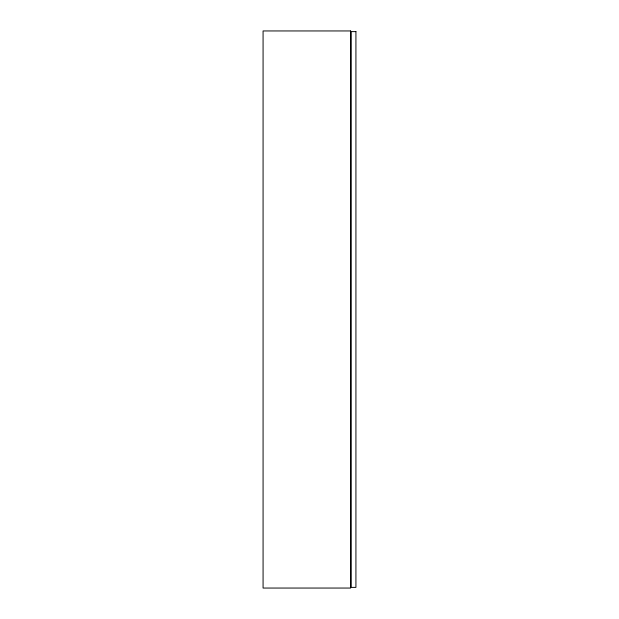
<?xml version="1.0" encoding="UTF-8"?>
<svg xmlns="http://www.w3.org/2000/svg" width="619" height="619" viewBox="0 0 619 619"><rect width="100%" height="100%" fill="white"/><g stroke="black" fill="none" stroke-linecap="round" stroke-linejoin="round"><path stroke-width="0.93" d="M350.617 30.95L263.075 30.95L263.075 588.05L350.617 588.05L350.617 30.95M355.925 31.615L351.151 31.615L351.151 587.385L355.925 587.385L355.925 31.615"/></g></svg>
